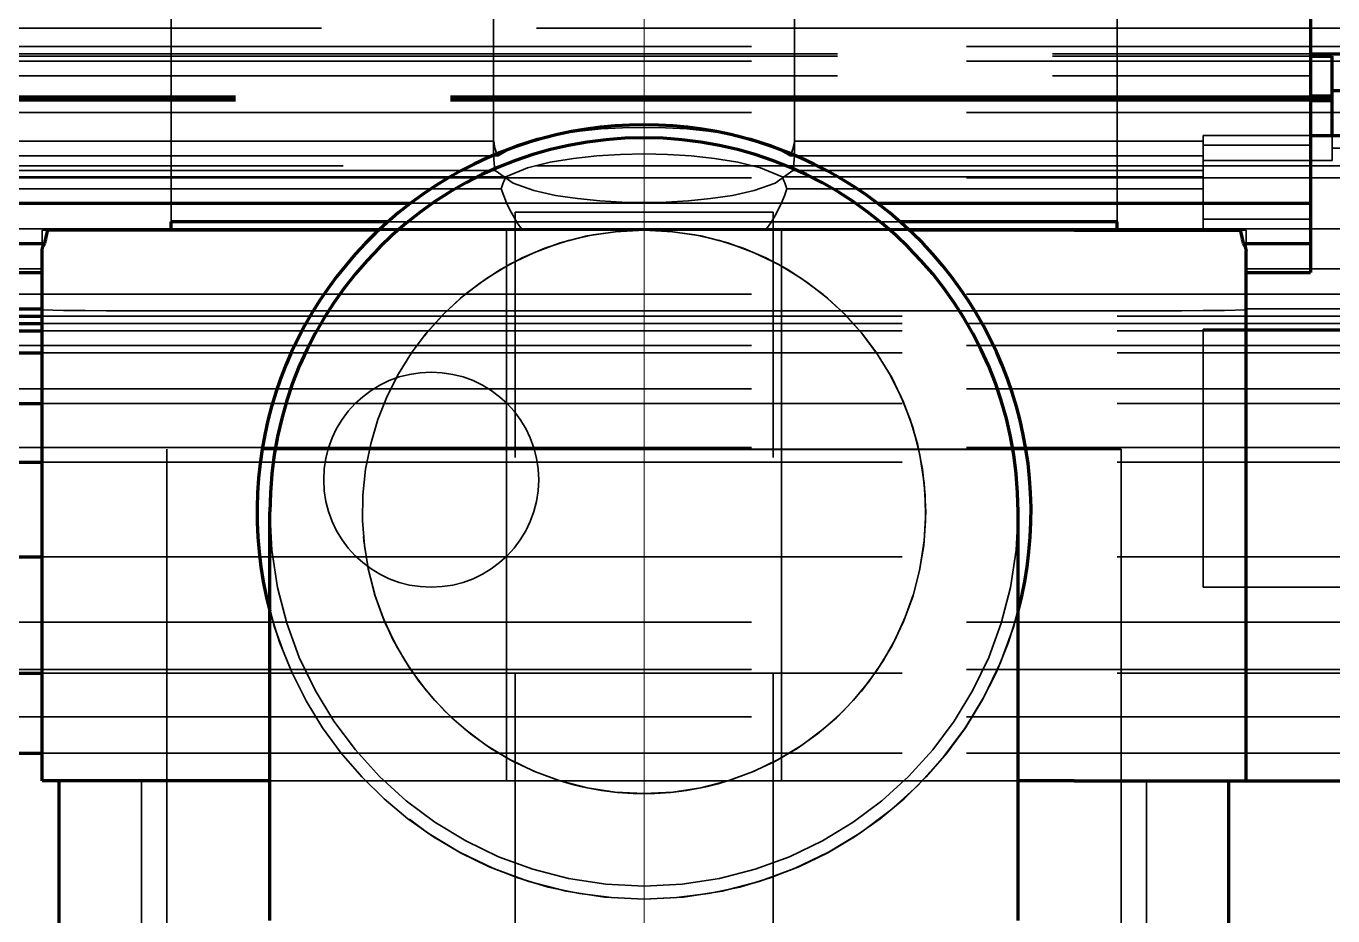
# Model space of a CAD drawing. Header units: millimetres. Extents: x 0 to 2208, y 0 to 420.
# Drawn here: x 186.95 to 193.03, y 233.34 to 237.48 of the extents above; entities that cross this region are included whole.
import ezdxf

# ---------------------------------------------------------------- set-up
doc = ezdxf.new("R2010")
doc.units = ezdxf.units.MM
doc.linetypes.add('IRAM-E-TRAZOS', pattern=[5, 4, -1])
doc.linetypes.add('IRAM-F-TRAZO-PUNTO', pattern=[20, 15, -2, 1, -2])
for name, color, linetype, lineweight in [('01-VISIBLE', 7, 'CONTINUOUS', 70), ('02-OCULTA', 4, 'IRAM-E-TRAZOS', 35), ('03-EJE', 1, 'IRAM-F-TRAZO-PUNTO', 18)]:
    doc.layers.add(name, color=color, linetype=linetype, lineweight=lineweight)

msp = doc.modelspace()

# ---------------------------------------------------------------- linework, layer by layer
at = {"layer": '01-VISIBLE'}
for p, q in [((192.927, 238.9583), (192.927, 236.6563)), ((192.927, 237.3503), (193.327, 237.3503)), ((192.927, 237.3389), (193.027, 237.3389)), ((193.027, 237.1803), (193.027, 237.3389)), ((193.027, 236.9703), (193.027, 237.1803)), ((193.027, 237.1803), (193.327, 237.1803)), ((193.027, 237.1534), (192.927, 237.1534)), ((193.027, 237.1463), (192.927, 237.1463)), ((193.027, 237.1403), (192.927, 237.1403)), ((193.027, 237.1355), (192.927, 237.1355)), ((193.027, 237.1318), (192.927, 237.1318)), ((192.927, 236.9703), (193.427, 236.9703)), ((186.727, 236.6563), (188.7417, 236.6563)), ((190.9123, 236.6563), (192.927, 236.6563)), ((192.927, 236.6563), (192.927, 236.4683)), ((187.627, 236.5303), (187.627, 236.5693)), ((188.6354, 236.5693), (187.627, 236.5693)), ((192.027, 236.5693), (191.0186, 236.5693)), ((192.027, 236.5303), (192.027, 236.5693)), ((188.5925, 236.5303), (187.827, 236.5303)), ((188.5925, 236.5303), (187.827, 236.5303)), ((191.827, 236.5303), (191.0615, 236.5303)), ((191.827, 236.5303), (191.0615, 236.5303)), ((186.727, 236.4683), (187.0404, 236.4683)), ((187.027, 233.9703), (187.027, 236.4343)), ((192.6136, 236.4683), (192.927, 236.4683)), ((192.627, 233.9703), (192.627, 236.4343)), ((192.927, 236.4683), (192.927, 236.3343)), ((186.727, 236.3343), (187.027, 236.3343)), ((192.627, 236.3343), (192.927, 236.3343)), ((186.327, 236.1643), (187.027, 236.1643)), ((186.327, 236.1303), (187.027, 236.1303)), ((186.327, 236.0963), (187.027, 236.0963)), ((186.327, 236.0623), (187.027, 236.0623)), ((186.327, 235.9603), (187.027, 235.9603)), ((186.327, 235.7243), (187.027, 235.7243)), ((186.327, 235.4523), (187.027, 235.4523)), ((186.327, 235.0123), (187.027, 235.0123)), ((186.327, 234.4703), (187.027, 234.4703)), ((186.327, 234.0983), (187.027, 234.0983)), ((187.107, 233.1503), (187.107, 233.9703)), ((188.087, 233.9703), (187.827, 233.9703)), ((191.827, 233.9703), (191.567, 233.9703)), ((192.547, 233.1503), (192.547, 233.9703)), ((192.627, 233.9703), (193.427, 233.9703))]:
    msp.add_line(p, q, dxfattribs=at)
for points in [[(187.0404, 236.4683), (187.0424, 236.4787), (187.0445, 236.4891), (187.0468, 236.4994), (187.0492, 236.5097), (187.0517, 236.52), (187.0543, 236.5303)], [(187.827, 236.5303), (187.7166, 236.5303), (187.6062, 236.5303), (187.4959, 236.5303), (187.3855, 236.5303), (187.2751, 236.5303), (187.1647, 236.5303), (187.0543, 236.5303)], [(191.827, 236.5303), (191.9374, 236.5303), (192.0478, 236.5303), (192.1581, 236.5303), (192.2685, 236.5303), (192.3789, 236.5303), (192.4893, 236.5303), (192.5997, 236.5303)], [(192.5997, 236.5303), (192.6023, 236.52), (192.6048, 236.5097), (192.6072, 236.4994), (192.6095, 236.4891), (192.6116, 236.4787), (192.6136, 236.4683)], [(187.027, 236.4343), (187.0275, 236.4405), (187.0287, 236.4466), (187.0308, 236.4524), (187.0335, 236.458), (187.0368, 236.4633), (187.0404, 236.4683)], [(192.6136, 236.4683), (192.6172, 236.4633), (192.6205, 236.458), (192.6232, 236.4524), (192.6253, 236.4466), (192.6265, 236.4405), (192.627, 236.4343)], [(188.087, 233.3203), (188.087, 233.4203), (188.087, 233.5203), (188.087, 233.6203), (188.087, 233.7203), (188.087, 233.8203), (188.087, 233.9203), (188.087, 234.0203), (188.087, 234.1203), (188.087, 234.2203), (188.087, 234.3203), (188.087, 234.4203), (188.087, 234.5203), (188.087, 234.6203), (188.087, 234.7203), (188.087, 234.8203), (188.087, 234.9203), (188.087, 235.0203), (188.087, 235.1203), (188.087, 235.2203)], [(191.567, 233.3203), (191.567, 233.4203), (191.567, 233.5203), (191.567, 233.6203), (191.567, 233.7203), (191.567, 233.8203), (191.567, 233.9203), (191.567, 234.0203), (191.567, 234.1203), (191.567, 234.2203), (191.567, 234.3203), (191.567, 234.4203), (191.567, 234.5203), (191.567, 234.6203), (191.567, 234.7203), (191.567, 234.8203), (191.567, 234.9203), (191.567, 235.0203), (191.567, 235.1203), (191.567, 235.2203)], [(187.827, 233.9703), (187.727, 233.9703), (187.627, 233.9703), (187.527, 233.9703), (187.427, 233.9703), (187.327, 233.9703), (187.227, 233.9703), (187.127, 233.9703), (187.027, 233.9703)], [(191.827, 233.9703), (191.927, 233.9703), (192.027, 233.9703), (192.127, 233.9703), (192.227, 233.9703), (192.327, 233.9703), (192.427, 233.9703), (192.527, 233.9703), (192.627, 233.9703)]]:
    msp.add_lwpolyline(points, dxfattribs=at)
for radius, start, end in [(1.8, -14.83511, -165.16489), (1.74, 0, 180)]:
    msp.add_arc((189.827, 235.2203), radius, start, end, dxfattribs=at)
at = {"layer": '02-OCULTA'}
for p, q in [((189.127, 236.9103), (189.127, 241.1083)), ((190.527, 236.9103), (190.527, 241.1083)), ((192.927, 237.2483), (192.927, 240.2623)), ((187.627, 236.5693), (187.627, 237.9083)), ((187.627, 236.5303), (187.627, 237.9083)), ((187.627, 236.5693), (187.627, 237.9083)), ((192.027, 236.5693), (192.027, 237.9083)), ((192.027, 236.5303), (192.027, 237.9083)), ((192.027, 236.5693), (192.027, 237.9083)), ((193.327, 237.4703), (186.327, 237.4703)), ((193.327, 237.4703), (186.327, 237.4703)), ((186.327, 237.3843), (193.327, 237.3843)), ((186.327, 237.3843), (193.327, 237.3843)), ((186.727, 237.3503), (192.927, 237.3503)), ((186.727, 237.3389), (192.927, 237.3389)), ((193.027, 237.3389), (193.027, 237.1534)), ((186.327, 237.3163), (193.327, 237.3163)), ((186.327, 237.3163), (193.327, 237.3163)), ((186.727, 237.2483), (192.927, 237.2483)), ((192.927, 236.9251), (192.927, 237.2483)), ((192.927, 237.1534), (186.727, 237.1534)), ((192.927, 237.1463), (186.727, 237.1463)), ((192.927, 237.1403), (186.727, 237.1403)), ((192.927, 237.1355), (186.727, 237.1355)), ((192.927, 237.1318), (186.727, 237.1318)), ((193.027, 237.1534), (193.027, 237.1463)), ((193.027, 237.1463), (193.027, 237.1403)), ((193.027, 237.1403), (193.027, 237.1355)), ((193.027, 237.1355), (193.027, 237.1318)), ((193.027, 237.1318), (193.027, 236.8544)), ((186.327, 237.0783), (193.327, 237.0783)), ((186.727, 236.9443), (189.1278, 236.9443)), ((190.5262, 236.9443), (192.427, 236.9443)), ((192.427, 236.9703), (192.927, 236.9703)), ((192.427, 236.9703), (192.927, 236.9703)), ((192.427, 236.9443), (192.427, 236.8763)), ((192.427, 236.8083), (192.427, 236.9443)), ((192.427, 236.8763), (192.427, 236.9251)), ((192.427, 236.9251), (192.927, 236.9251)), ((193.027, 236.912), (193.027, 236.9703)), ((193.027, 236.912), (193.327, 236.912)), ((186.727, 236.8763), (189.148, 236.8763)), ((190.506, 236.8763), (192.427, 236.8763)), ((192.427, 236.8544), (192.427, 236.7791)), ((192.427, 236.8544), (193.027, 236.8544)), ((193.427, 236.8303), (186.327, 236.8303)), ((193.327, 236.8303), (186.327, 236.8303)), ((186.727, 236.8083), (189.1345, 236.8083)), ((190.5195, 236.8083), (192.427, 236.8083)), ((192.427, 236.582), (192.427, 236.8083)), ((186.327, 236.7743), (193.327, 236.7743)), ((189.1838, 236.7791), (186.727, 236.7791)), ((192.427, 236.7791), (190.4702, 236.7791)), ((192.427, 236.7791), (192.427, 236.7223)), ((186.727, 236.7223), (189.1625, 236.7223)), ((190.4915, 236.7223), (192.427, 236.7223)), ((192.427, 236.7223), (192.427, 236.5363)), ((188.7417, 236.6563), (190.9123, 236.6563)), ((189.227, 230.4738), (189.227, 236.6138)), ((190.427, 230.4738), (190.427, 236.6138)), ((187.627, 236.5303), (187.627, 236.5693)), ((191.0186, 236.5693), (188.6354, 236.5693)), ((192.027, 236.5303), (192.027, 236.5693)), ((192.427, 236.582), (192.927, 236.582)), ((192.927, 236.3343), (192.927, 236.582)), ((186.327, 236.5363), (193.327, 236.5363)), ((186.727, 236.5363), (189.2568, 236.5363)), ((187.027, 236.4343), (187.027, 236.5303)), ((187.027, 233.9703), (187.027, 236.5303)), ((192.627, 236.5303), (187.027, 236.5303)), ((187.027, 236.5303), (187.027, 236.3343)), ((187.027, 236.4343), (187.027, 236.5303)), ((187.027, 236.1596), (187.027, 236.5303)), ((187.027, 236.3503), (187.027, 236.5303)), ((187.027, 236.5303), (192.627, 236.5303)), ((187.0543, 236.5303), (187.627, 236.5303)), ((187.827, 236.5303), (187.627, 236.5303)), ((192.027, 236.5303), (187.627, 236.5303)), ((191.827, 236.5303), (187.827, 236.5303)), ((189.827, 236.5303), (188.5925, 236.5303)), ((191.0615, 236.5303), (188.5925, 236.5303)), ((189.187, 233.9703), (189.187, 236.5303)), ((191.0615, 236.5303), (189.827, 236.5303)), ((190.3972, 236.5363), (192.427, 236.5363)), ((190.467, 233.9703), (190.467, 236.5303)), ((192.027, 236.5303), (191.827, 236.5303)), ((192.027, 236.5303), (192.5997, 236.5303)), ((192.427, 236.5363), (193.327, 236.5363)), ((192.427, 236.5303), (192.627, 236.5303)), ((192.427, 236.5303), (192.627, 236.5303)), ((192.627, 236.4343), (192.627, 236.5303)), ((192.627, 233.9703), (192.627, 236.5303)), ((192.627, 236.5303), (192.627, 236.3343)), ((192.627, 236.4343), (192.627, 236.5303)), ((192.627, 236.1596), (192.627, 236.5303)), ((192.627, 236.3503), (192.627, 236.5303)), ((187.027, 236.3343), (187.027, 236.4343)), ((192.627, 236.3343), (192.627, 236.4343)), ((186.727, 236.3503), (187.027, 236.3503)), ((186.727, 236.3343), (187.027, 236.3343)), ((187.027, 236.1643), (187.027, 236.3503)), ((192.627, 236.1643), (192.627, 236.3503)), ((192.627, 236.3503), (193.327, 236.3503)), ((192.627, 236.3343), (192.927, 236.3343)), ((186.327, 236.2323), (193.327, 236.2323)), ((187.027, 236.1596), (187.027, 236.1643)), ((187.027, 236.1303), (193.327, 236.1303)), ((191.827, 236.155), (187.827, 236.155)), ((192.627, 236.1643), (193.327, 236.1643)), ((192.627, 236.1596), (192.627, 236.1643)), ((186.327, 236.0963), (193.327, 236.0963)), ((187.027, 236.0963), (193.327, 236.0963)), ((187.027, 236.0623), (193.327, 236.0623)), ((192.427, 236.0703), (193.427, 236.0703)), ((192.427, 236.0703), (193.427, 236.0703)), ((186.327, 235.9943), (193.327, 235.9943)), ((187.027, 235.9603), (193.327, 235.9603)), ((186.327, 235.7923), (193.327, 235.7923)), ((187.027, 235.7243), (193.327, 235.7243)), ((186.327, 235.5203), (193.327, 235.5203)), ((192.047, 235.512), (187.607, 235.512)), ((187.607, 235.512), (187.607, 233.1511)), ((187.607, 235.5103), (187.607, 235.512)), ((192.047, 235.5103), (187.607, 235.5103)), ((187.607, 233.1503), (187.607, 235.5103)), ((192.047, 235.512), (192.047, 233.1511)), ((192.047, 235.5103), (192.047, 235.512)), ((192.047, 233.1503), (192.047, 235.5103)), ((187.027, 235.4523), (193.327, 235.4523)), ((187.027, 235.0123), (193.327, 235.0123)), ((192.427, 234.8703), (193.427, 234.8703)), ((192.427, 234.8703), (193.427, 234.8703)), ((186.327, 234.7083), (193.327, 234.7083)), ((186.327, 234.4883), (193.327, 234.4883)), ((187.027, 234.4703), (193.327, 234.4703)), ((186.327, 234.2683), (193.327, 234.2683)), ((186.327, 234.0983), (193.327, 234.0983)), ((187.027, 234.0983), (193.327, 234.0983)), ((187.4894, 233.1503), (187.4894, 233.9703)), ((191.827, 233.9703), (187.827, 233.9703)), ((189.4351, 233.9703), (188.087, 233.9703)), ((189.4351, 233.9703), (190.2189, 233.9703)), ((191.567, 233.9703), (190.2189, 233.9703)), ((192.1646, 233.1503), (192.1646, 233.9703)), ((192.427, 233.9703), (192.627, 233.9703))]:
    msp.add_line(p, q, dxfattribs=at)
for points in [[(189.827, 237.0086), (189.7268, 237.0066), (189.6267, 237.0012), (189.5269, 236.9915), (189.4277, 236.9771), (189.3296, 236.9565), (189.2341, 236.9264), (189.148, 236.8763)], [(190.506, 236.8763), (190.4199, 236.9264), (190.3244, 236.9565), (190.2263, 236.9771), (190.1271, 236.9915), (190.0273, 237.0012), (189.9272, 237.0066), (189.827, 237.0086)], [(189.1278, 236.9443), (189.1276, 236.9386), (189.1274, 236.9329), (189.1272, 236.9273), (189.1271, 236.9216), (189.127, 236.9159), (189.127, 236.9103)], [(189.148, 236.8763), (189.1429, 236.887), (189.1385, 236.8981), (189.1348, 236.9094), (189.1317, 236.9208), (189.1294, 236.9325), (189.1278, 236.9443)], [(190.5262, 236.9443), (190.5246, 236.9325), (190.5223, 236.9208), (190.5192, 236.9094), (190.5155, 236.8981), (190.5111, 236.887), (190.506, 236.8763)], [(190.527, 236.9103), (190.527, 236.9159), (190.5269, 236.9216), (190.5268, 236.9273), (190.5266, 236.9329), (190.5264, 236.9386), (190.5262, 236.9443)], [(192.427, 236.5303), (192.427, 236.6036), (192.427, 236.6769), (192.427, 236.7503), (192.427, 236.8236), (192.427, 236.8969), (192.427, 236.9703)], [(192.427, 236.9703), (192.427, 236.8969), (192.427, 236.8236), (192.427, 236.7503), (192.427, 236.6769), (192.427, 236.6036), (192.427, 236.5303)], [(192.427, 236.9251), (192.427, 236.9326), (192.427, 236.9401), (192.427, 236.9477), (192.427, 236.9552), (192.427, 236.9627), (192.427, 236.9703)], [(192.427, 236.9703), (192.427, 236.9056), (192.427, 236.8409), (192.427, 236.7762), (192.427, 236.7114), (192.427, 236.6467), (192.427, 236.582)], [(192.927, 236.9251), (192.927, 236.9326), (192.927, 236.9401), (192.927, 236.9477), (192.927, 236.9552), (192.927, 236.9627), (192.927, 236.9703)], [(192.927, 236.9703), (192.927, 236.9056), (192.927, 236.8409), (192.927, 236.7762), (192.927, 236.7114), (192.927, 236.6467), (192.927, 236.582)], [(193.027, 236.8544), (193.027, 236.864), (193.027, 236.8736), (193.027, 236.8832), (193.027, 236.8928), (193.027, 236.9024), (193.027, 236.912)], [(189.127, 236.9103), (189.1272, 236.8932), (189.1278, 236.8762), (189.1289, 236.8591), (189.1303, 236.8421), (189.1322, 236.8252), (189.1345, 236.8083)], [(189.1838, 236.7791), (189.285, 236.8205), (189.3912, 236.8469), (189.4993, 236.8645), (189.6082, 236.8761), (189.7175, 236.8827), (189.827, 236.8849)], [(189.827, 236.8849), (189.9365, 236.8827), (190.0458, 236.8761), (190.1547, 236.8645), (190.2628, 236.8469), (190.369, 236.8205), (190.4702, 236.7791)], [(190.5195, 236.8083), (190.5218, 236.8252), (190.5237, 236.8421), (190.5251, 236.8591), (190.5262, 236.8762), (190.5268, 236.8932), (190.527, 236.9103)], [(192.427, 236.5363), (192.427, 236.5893), (192.427, 236.6423), (192.427, 236.6954), (192.427, 236.7484), (192.427, 236.8014), (192.427, 236.8544)], [(189.1345, 236.8083), (189.2176, 236.749), (189.3148, 236.7147), (189.4157, 236.6925), (189.5179, 236.6775), (189.6207, 236.6675), (189.7237, 236.6614), (189.827, 236.6588), (189.9303, 236.6614), (190.0333, 236.6675), (190.1361, 236.6775), (190.2383, 236.6925), (190.3392, 236.7147), (190.4364, 236.749), (190.5195, 236.8083)], [(189.1625, 236.7223), (189.1657, 236.7319), (189.169, 236.7414), (189.1725, 236.7509), (189.1762, 236.7604), (189.1799, 236.7698), (189.1838, 236.7791)], [(190.4702, 236.7791), (190.4741, 236.7698), (190.4778, 236.7604), (190.4815, 236.7509), (190.485, 236.7414), (190.4883, 236.7319), (190.4915, 236.7223)], [(189.2568, 236.5363), (189.2373, 236.5652), (189.2192, 236.595), (189.2027, 236.6257), (189.1877, 236.6573), (189.1743, 236.6895), (189.1625, 236.7223)], [(190.4915, 236.7223), (190.4797, 236.6895), (190.4663, 236.6573), (190.4513, 236.6257), (190.4348, 236.595), (190.4167, 236.5652), (190.3972, 236.5363)], [(189.827, 236.6138), (189.727, 236.6138), (189.627, 236.6138), (189.527, 236.6138), (189.427, 236.6138), (189.327, 236.6138), (189.227, 236.6138)], [(189.227, 236.6138), (189.327, 236.6138), (189.427, 236.6138), (189.527, 236.6138), (189.627, 236.6138), (189.727, 236.6138), (189.827, 236.6138), (189.927, 236.6138), (190.027, 236.6138), (190.127, 236.6138), (190.227, 236.6138), (190.327, 236.6138), (190.427, 236.6138)], [(190.427, 236.6138), (190.327, 236.6138), (190.227, 236.6138), (190.127, 236.6138), (190.027, 236.6138), (189.927, 236.6138), (189.827, 236.6138)], [(187.0543, 236.5303), (187.0498, 236.5303), (187.0452, 236.5303), (187.0407, 236.5303), (187.0361, 236.5303), (187.0316, 236.5303), (187.027, 236.5303)], [(187.827, 236.5303), (187.727, 236.5303), (187.627, 236.5303), (187.527, 236.5303), (187.427, 236.5303), (187.327, 236.5303), (187.227, 236.5303), (187.127, 236.5303), (187.027, 236.5303)], [(187.0543, 236.5303), (187.0498, 236.5303), (187.0452, 236.5303), (187.0407, 236.5303), (187.0361, 236.5303), (187.0316, 236.5303), (187.027, 236.5303)], [(189.827, 236.5303), (189.7203, 236.5303), (189.6137, 236.5303), (189.507, 236.5303), (189.4003, 236.5303), (189.2937, 236.5303), (189.187, 236.5303)], [(189.187, 236.5303), (189.2937, 236.5303), (189.4003, 236.5303), (189.507, 236.5303), (189.6137, 236.5303), (189.7203, 236.5303), (189.827, 236.5303), (189.9337, 236.5303), (190.0403, 236.5303), (190.147, 236.5303), (190.2537, 236.5303), (190.3603, 236.5303), (190.467, 236.5303)], [(190.3972, 236.5363), (190.2936, 236.5363), (190.1899, 236.5363), (190.0862, 236.5363), (189.9825, 236.5363), (189.8788, 236.5363), (189.7752, 236.5363), (189.6715, 236.5363), (189.5678, 236.5363), (189.4641, 236.5363), (189.3604, 236.5363), (189.2568, 236.5363)], [(190.467, 236.5303), (190.3603, 236.5303), (190.2537, 236.5303), (190.147, 236.5303), (190.0403, 236.5303), (189.9337, 236.5303), (189.827, 236.5303)], [(191.827, 236.5303), (191.927, 236.5303), (192.027, 236.5303), (192.127, 236.5303), (192.227, 236.5303), (192.327, 236.5303), (192.427, 236.5303), (192.527, 236.5303), (192.627, 236.5303)], [(192.5997, 236.5303), (192.6042, 236.5303), (192.6088, 236.5303), (192.6133, 236.5303), (192.6179, 236.5303), (192.6224, 236.5303), (192.627, 236.5303)], [(192.5997, 236.5303), (192.6042, 236.5303), (192.6088, 236.5303), (192.6133, 236.5303), (192.6179, 236.5303), (192.6224, 236.5303), (192.627, 236.5303)], [(192.627, 236.5303), (192.627, 236.4279), (192.627, 236.3255), (192.627, 236.2231), (192.627, 236.1207), (192.627, 236.0183), (192.627, 235.9159), (192.627, 235.8135), (192.627, 235.7111), (192.627, 235.6087), (192.627, 235.5063), (192.627, 235.4039), (192.627, 235.3015), (192.627, 235.1991), (192.627, 235.0967), (192.627, 234.9943), (192.627, 234.8919), (192.627, 234.7895), (192.627, 234.6871), (192.627, 234.5847), (192.627, 234.4823), (192.627, 234.3799), (192.627, 234.2775), (192.627, 234.1751), (192.627, 234.0727), (192.627, 233.9703)], [(192.627, 233.9703), (192.627, 234.0727), (192.627, 234.1751), (192.627, 234.2775), (192.627, 234.3799), (192.627, 234.4823), (192.627, 234.5847), (192.627, 234.6871), (192.627, 234.7895), (192.627, 234.8919), (192.627, 234.9943), (192.627, 235.0967), (192.627, 235.1991), (192.627, 235.3015), (192.627, 235.4039), (192.627, 235.5063), (192.627, 235.6087), (192.627, 235.7111), (192.627, 235.8135), (192.627, 235.9159), (192.627, 236.0183), (192.627, 236.1207), (192.627, 236.2231), (192.627, 236.3255), (192.627, 236.4279), (192.627, 236.5303)], [(187.827, 236.155), (187.727, 236.1551), (187.627, 236.1552), (187.527, 236.1554), (187.427, 236.1557), (187.327, 236.156), (187.227, 236.1566), (187.127, 236.1574), (187.027, 236.1596)], [(192.627, 236.1596), (192.527, 236.1574), (192.427, 236.1566), (192.327, 236.156), (192.227, 236.1557), (192.127, 236.1554), (192.027, 236.1552), (191.927, 236.1551), (191.827, 236.155)], [(192.427, 234.8703), (192.427, 234.9703), (192.427, 235.0703), (192.427, 235.1703), (192.427, 235.2703), (192.427, 235.3703), (192.427, 235.4703), (192.427, 235.5703), (192.427, 235.6703), (192.427, 235.7703), (192.427, 235.8703), (192.427, 235.9703), (192.427, 236.0703)], [(192.427, 236.0703), (192.427, 235.9703), (192.427, 235.8703), (192.427, 235.7703), (192.427, 235.6703), (192.427, 235.5703), (192.427, 235.4703), (192.427, 235.3703), (192.427, 235.2703), (192.427, 235.1703), (192.427, 235.0703), (192.427, 234.9703), (192.427, 234.8703)], [(187.827, 233.9703), (187.727, 233.9703), (187.627, 233.9703), (187.527, 233.9703), (187.427, 233.9703), (187.327, 233.9703), (187.227, 233.9703), (187.127, 233.9703), (187.027, 233.9703)], [(189.827, 233.9703), (189.7263, 233.9703), (189.6255, 233.9703), (189.5248, 233.9703), (189.424, 233.9703), (189.3233, 233.9703), (189.2226, 233.9703), (189.1218, 233.9703), (189.0211, 233.9703), (188.9203, 233.9703), (188.8196, 233.9703), (188.7189, 233.9703), (188.6181, 233.9703), (188.5174, 233.9703), (188.4166, 233.9703), (188.3159, 233.9703), (188.2151, 233.9703), (188.1144, 233.9703), (188.0137, 233.9703), (187.9129, 233.9703), (187.8122, 233.9703), (187.7114, 233.9703), (187.6107, 233.9703), (187.51, 233.9703), (187.4092, 233.9703), (187.3085, 233.9703), (187.2077, 233.9703), (187.107, 233.9703)], [(187.107, 233.9703), (187.2077, 233.9703), (187.3085, 233.9703), (187.4092, 233.9703), (187.51, 233.9703), (187.6107, 233.9703), (187.7114, 233.9703), (187.8122, 233.9703), (187.9129, 233.9703), (188.0137, 233.9703), (188.1144, 233.9703), (188.2151, 233.9703), (188.3159, 233.9703), (188.4166, 233.9703), (188.5174, 233.9703), (188.6181, 233.9703), (188.7189, 233.9703), (188.8196, 233.9703), (188.9203, 233.9703), (189.0211, 233.9703), (189.1218, 233.9703), (189.2226, 233.9703), (189.3233, 233.9703), (189.424, 233.9703), (189.5248, 233.9703), (189.6255, 233.9703), (189.7263, 233.9703), (189.827, 233.9703), (189.9277, 233.9703), (190.0285, 233.9703), (190.1292, 233.9703), (190.23, 233.9703), (190.3307, 233.9703), (190.4314, 233.9703), (190.5322, 233.9703), (190.6329, 233.9703), (190.7337, 233.9703), (190.8344, 233.9703), (190.9351, 233.9703), (191.0359, 233.9703), (191.1366, 233.9703), (191.2374, 233.9703), (191.3381, 233.9703), (191.4389, 233.9703), (191.5396, 233.9703), (191.6403, 233.9703), (191.7411, 233.9703), (191.8418, 233.9703), (191.9426, 233.9703), (192.0433, 233.9703), (192.144, 233.9703), (192.2448, 233.9703), (192.3455, 233.9703), (192.4463, 233.9703), (192.547, 233.9703)], [(189.827, 233.9703), (189.7254, 233.9703), (189.6237, 233.9703), (189.5221, 233.9703), (189.4205, 233.9703), (189.3188, 233.9703), (189.2172, 233.9703), (189.1156, 233.9703), (189.0139, 233.9703), (188.9123, 233.9703), (188.8107, 233.9703), (188.709, 233.9703), (188.6074, 233.9703), (188.5057, 233.9703), (188.4041, 233.9703), (188.3025, 233.9703), (188.2008, 233.9703), (188.0992, 233.9703), (187.9976, 233.9703), (187.8959, 233.9703), (187.7943, 233.9703), (187.6927, 233.9703), (187.591, 233.9703), (187.4894, 233.9703)], [(187.4894, 233.9703), (187.591, 233.9703), (187.6927, 233.9703), (187.7943, 233.9703), (187.8959, 233.9703), (187.9976, 233.9703), (188.0992, 233.9703), (188.2008, 233.9703), (188.3025, 233.9703), (188.4041, 233.9703), (188.5057, 233.9703), (188.6074, 233.9703), (188.709, 233.9703), (188.8107, 233.9703), (188.9123, 233.9703), (189.0139, 233.9703), (189.1156, 233.9703), (189.2172, 233.9703), (189.3188, 233.9703), (189.4205, 233.9703), (189.5221, 233.9703), (189.6237, 233.9703), (189.7254, 233.9703), (189.827, 233.9703), (189.9286, 233.9703), (190.0303, 233.9703), (190.1319, 233.9703), (190.2335, 233.9703), (190.3352, 233.9703), (190.4368, 233.9703), (190.5384, 233.9703), (190.6401, 233.9703), (190.7417, 233.9703), (190.8433, 233.9703), (190.945, 233.9703), (191.0466, 233.9703), (191.1483, 233.9703), (191.2499, 233.9703), (191.3515, 233.9703), (191.4532, 233.9703), (191.5548, 233.9703), (191.6564, 233.9703), (191.7581, 233.9703), (191.8597, 233.9703), (191.9613, 233.9703), (192.063, 233.9703), (192.1646, 233.9703)], [(189.827, 233.9703), (189.7203, 233.9703), (189.6137, 233.9703), (189.507, 233.9703), (189.4003, 233.9703), (189.2937, 233.9703), (189.187, 233.9703)], [(189.187, 233.9703), (189.2937, 233.9703), (189.4003, 233.9703), (189.507, 233.9703), (189.6137, 233.9703), (189.7203, 233.9703), (189.827, 233.9703), (189.9337, 233.9703), (190.0403, 233.9703), (190.147, 233.9703), (190.2537, 233.9703), (190.3603, 233.9703), (190.467, 233.9703)], [(192.547, 233.9703), (192.4463, 233.9703), (192.3455, 233.9703), (192.2448, 233.9703), (192.144, 233.9703), (192.0433, 233.9703), (191.9426, 233.9703), (191.8418, 233.9703), (191.7411, 233.9703), (191.6403, 233.9703), (191.5396, 233.9703), (191.4389, 233.9703), (191.3381, 233.9703), (191.2374, 233.9703), (191.1366, 233.9703), (191.0359, 233.9703), (190.9351, 233.9703), (190.8344, 233.9703), (190.7337, 233.9703), (190.6329, 233.9703), (190.5322, 233.9703), (190.4314, 233.9703), (190.3307, 233.9703), (190.23, 233.9703), (190.1292, 233.9703), (190.0285, 233.9703), (189.9277, 233.9703), (189.827, 233.9703)], [(192.1646, 233.9703), (192.063, 233.9703), (191.9613, 233.9703), (191.8597, 233.9703), (191.7581, 233.9703), (191.6564, 233.9703), (191.5548, 233.9703), (191.4532, 233.9703), (191.3515, 233.9703), (191.2499, 233.9703), (191.1483, 233.9703), (191.0466, 233.9703), (190.945, 233.9703), (190.8433, 233.9703), (190.7417, 233.9703), (190.6401, 233.9703), (190.5384, 233.9703), (190.4368, 233.9703), (190.3352, 233.9703), (190.2335, 233.9703), (190.1319, 233.9703), (190.0303, 233.9703), (189.9286, 233.9703), (189.827, 233.9703)], [(190.467, 233.9703), (190.3603, 233.9703), (190.2537, 233.9703), (190.147, 233.9703), (190.0403, 233.9703), (189.9337, 233.9703), (189.827, 233.9703)], [(191.827, 233.9703), (191.927, 233.9703), (192.027, 233.9703), (192.127, 233.9703), (192.227, 233.9703), (192.327, 233.9703), (192.427, 233.9703), (192.527, 233.9703), (192.627, 233.9703)]]:
    msp.add_lwpolyline(points, dxfattribs=at)
for centre, radius in [((189.827, 235.2203), 1.8), ((189.827, 235.2203), 1.74), ((189.827, 235.2203), 1.31), ((188.837, 235.3703), 0.5), ((188.837, 235.3703), 0.5)]:
    msp.add_circle(centre, radius, dxfattribs=at)
for radius, start, end in [(1.31, 90, -107.40802), (1.31, -72.59198, 90), (1.74, 180, -90), (1.74, -90, 0), (1.8, -165.16489, -90), (1.8, -90, -14.83511), (1.31, -107.40802, -90), (1.31, -90, -72.59198)]:
    msp.add_arc((189.827, 235.2203), radius, start, end, dxfattribs=at)
at = {"layer": '03-EJE'}
msp.add_line((189.827, 123.5351), (189.827, 242.7923), dxfattribs=at)

doc.saveas('drawing.dxf')
